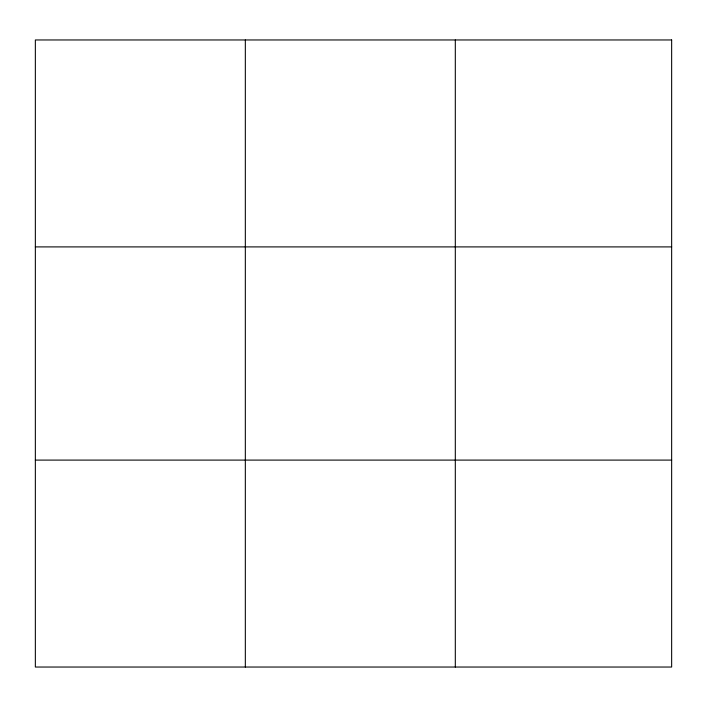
<?xml version="1.0" encoding="UTF-8"?>
<svg xmlns="http://www.w3.org/2000/svg" width="707" height="707" viewBox="0 0 707 707"><rect width="100%" height="100%" fill="white"/><g stroke="black" fill="none" stroke-linecap="round" stroke-linejoin="round"><path stroke-width="1.06" d="M245.329 39.963L245.329 667.037M455.308 39.963L455.308 667.037M35.35 246.902L671.65 246.902M35.35 460.098L671.65 460.098M671.65 39.963L671.65 667.037L35.35 667.037L35.35 39.963L671.65 39.963"/></g></svg>
